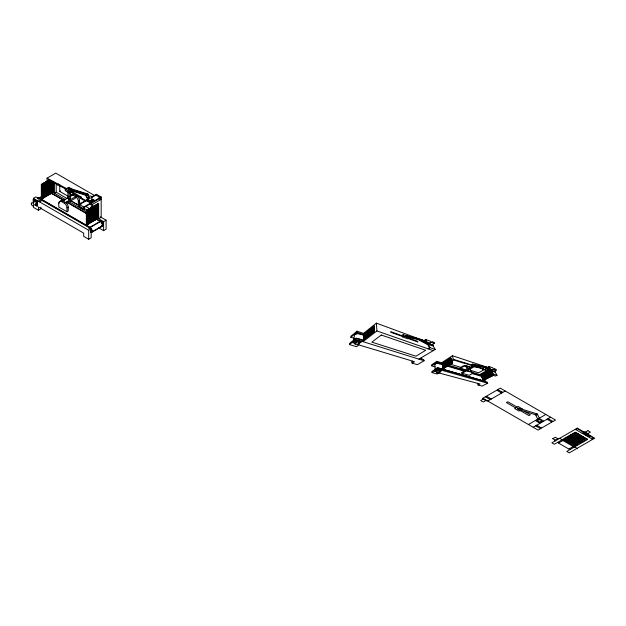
<?xml version="1.0" encoding="UTF-8"?>
<svg xmlns="http://www.w3.org/2000/svg" width="626" height="626" viewBox="0 0 626 626"><rect width="100%" height="100%" fill="white"/><g stroke="black" fill="none" stroke-linecap="round" stroke-linejoin="round"><path stroke-width="0.94" d="M363.706 339.167L363.667 339.73L374.52 331.295M363.878 336.35L363.847 336.882L374.403 328.572M363.096 340.481L363.017 341.671L376.907 330.943L376.367 323.149L419.084 338.877M376.367 323.149L363.573 333.392L363.495 334.503L374.285 325.911M358.988 343.799L361.312 341.733L355.889 340.043L352.782 342.532L354.746 343.424M90.59 200.656L89.917 200.813M359.113 342.524L358.98 343.877A1.44 0.829 0 0 1 358.69 344.323L357.399 344.746M69.502 189.029L69.611 188.606M68.797 188.567C70.198 190.093 68.156 189.584 69.635 189.631M88.79 197.253L88 195.633A1.002 0.579 0 0 0 86.764 195.234C87.57 194.811 86.709 194.67 87.077 195.469M87.045 195.515C86.333 196.611 87.804 195.375 86.717 195.21A1.002 0.579 0 0 0 86.075 195.946L88.047 199.999M352.735 342.813L355.889 340.043M412.753 361.179L411.673 361.82L412.096 363.119L414.49 361.703L358.917 344.926L356.624 346.702L349.472 344.582L355.881 339.441L356.061 338.173L363.103 340.403L374.528 331.522L374.317 326.78L363.933 335.52L374.34 327.273M353.964 338.243L350.842 337.265L356.859 332.312L357.008 331.209L363.573 333.392M353.682 340.067L354.457 335.113A2.465 1.424 0 0 1 354.895 334.417L357.336 333.689M349.472 344.582L349.715 343.283L356.061 338.173M350.842 337.265L351.061 336.131L357.008 331.209M494.376 368.91L494.61 369.457A3.568 2.058 0 0 0 495.487 369.982L495.581 370.021A1.229 0.712 0 0 0 496.136 370.154L496.089 369.559A3.568 2.066 0 0 0 495.221 369.043L495.127 369.004A1.244 0.72 0 0 0 494.571 368.87L492.404 369.982L492.654 370.514A3.451 1.995 0 0 0 493.523 371.03L493.617 371.069A1.205 0.696 0 0 0 494.172 371.195L496.324 370.107M68.711 188.794L69.65 188.88A1.002 0.579 0 0 0 68.304 189.146L68.304 188.543A1.002 0.579 0 0 1 69.658 188.316L87.515 193.904A1.002 0.579 0 0 1 87.914 194.686L87.914 195.281A1.002 0.579 0 0 1 86.56 195.515L68.703 189.928A1.002 0.579 0 0 1 68.304 189.146M69.611 189.428L68.711 189.388A1.002 0.579 0 0 1 68.304 188.543M68.805 189.584L69.596 188.864L87.515 194.412A1.002 0.579 0 0 1 87.914 195.281M69.635 188.911L69.658 188.316M86.764 194.858L86.865 194.107M419.749 340.121L419.889 340.419A2.614 1.51 0 0 0 420.257 340.661L427.926 344.793M429.561 343.345L432.511 341.843A2.895 1.675 0 0 1 432.965 341.984A5.196 2.997 0 0 1 434.217 342.657L434.671 343.181M374.348 327.421L363.886 336.201L374.379 328.063M374.411 328.72L363.839 337.038L363.8 337.578L374.426 329.237M374.434 329.393L363.792 337.743L363.761 338.29L374.458 329.918M374.465 330.066L363.753 338.447L363.714 339.002L374.497 330.755M405.875 335.544L403.238 334.589L402.158 335.348L402.667 336.952L407.925 338.838L409.036 338.087L408.708 337.218M402.667 336.952L403.77 336.193L409.036 338.087M405.413 335.857L406.016 335.497A0.822 0.477 0 0 1 406.352 335.552M405.452 336.068L406.055 335.857A2.794 1.612 0 0 0 406.923 336.295L422.315 340.223L421.509 340.513L406.517 336.647A2.707 1.565 0 0 1 405.585 336.185L405.405 336.005M406.587 336.671L407.064 336.342M493.624 369.317L492.74 367.791L489.078 366.554L487.615 367.376L452.434 355.701L441.58 362.798L436.799 361.351L431.658 364.794L431.705 365.85L435.015 366.805M431.705 365.85L436.901 362.399L442.238 363.996M417.135 341.71L417.683 341.358L417.972 342.015L408.34 338.556M450.931 358.127L442.206 363.792L442.277 364.277L451.041 358.596M451.072 358.737L442.292 364.418L442.363 364.903L451.19 359.214M478.342 383.511L477.654 383.871L478.107 385.029L482.083 386.101L487.67 383.253L487.13 382.11L437.441 367.908L431.979 371.437L432.034 372.626L437.183 374.012L438.756 373.026M420.257 340.661L420.727 340.356L427.527 344.026M421.509 340.513L421.947 340.208M451.221 359.355L442.386 365.044L442.457 365.537L451.33 359.833M451.362 359.973L442.48 365.686L442.551 366.187L451.479 360.466M432.034 372.626L437.551 369.09L487.67 383.253M439.788 371.852L441.361 370.584L437.48 369.496L434.812 371.202L436.588 371.946M471.941 365.052L453.349 359.324L442.574 366.327L442.645 366.836L452.027 361.225L451.51 360.607M434.835 371.468L437.504 369.755L441.393 370.85M451.667 361.249L452.183 361.867L451.667 361.249L442.668 366.985L442.738 367.493L451.815 361.891L452.332 362.524L442.832 368.158L442.762 367.642M431.181 342.336L430.625 341.35L425.782 339.542L423.99 340.685L422.3 340.035A2.598 1.502 0 0 0 421.345 339.48L406.36 335.544M451.964 362.548L442.856 368.315L442.934 368.839L452.488 363.182L451.964 362.548L452.488 363.182M442.934 368.839L452.089 363.057M430.046 343.04L427.949 342.766L428.88 344.511L432.848 345.951L433.356 345.638L432.691 344.464M428.88 344.511L429.389 344.198L433.356 345.638M463.584 362.626L463.021 362.97L453.944 360.052L452.645 360.881L451.495 360.513M418.911 359.136L435.211 349.48L430.062 347.657L428.106 348.839L429.444 347.696L425.445 340.043L424.099 340.896L426.322 341.718M435.508 363.612L436.533 363.236A2.927 1.69 0 0 1 438.145 363.197L438.544 363.268M470.259 367.337A2.05 1.182 0 0 0 469.171 366.601L465.204 365.623A4.014 2.316 0 0 0 463.67 365.803L460.188 367.65L460.345 368.174L467.301 370.287M460.345 368.174L463.843 366.32A4.046 2.332 0 0 1 465.384 366.14L469.383 367.11A2.293 1.322 0 0 1 470.079 367.439M467.004 366.366L466.12 366.891L467.403 370.561M486.003 366.969L472.661 364.082L471.761 364.614L472.38 366.116L476.245 367.36L477.153 366.836L476.801 366.053M68.829 188.637L69.588 188.676M477.153 366.836L473.287 365.592L468.334 368.456L469.649 369.34L474.195 366.703M474.352 365.169L474.813 365.075A1.761 1.017 0 0 0 475.525 365.49L486.613 367.618M468.53 368.996L473.076 366.343M461.824 373.19L465.494 371.312A4.366 2.52 0 0 1 467.106 371.116L471.253 372.079A2.05 1.182 0 0 1 472.372 372.822L472.121 372.267A2.05 1.182 0 0 0 471.026 371.523L466.91 370.553A4.327 2.496 0 0 0 465.306 370.741L461.659 372.619L461.824 373.19L469.171 375.326L471.636 373.941A2.175 1.252 0 0 0 472.403 372.83M420.156 358.401L423.567 359.48L424.115 360.764L417.346 364.676L412.096 363.119M474.43 365.302L474.414 365.287A1.714 0.986 0 0 0 475.189 365.733L475.682 365.537M50.565 180.374L48.241 181.72L47.067 181.047L47.067 178.16L55.777 173.136L94.44 195.453M41.339 184.357L42.873 183.927L42.873 198.285L41.739 198.935L41.339 198.708L41.339 184.357L42.873 183.927M42.803 183.512L44.336 183.089L44.336 197.44L43.202 198.09L42.803 197.863L42.803 183.512L44.336 183.089M44.266 182.667L45.8 182.244L44.266 182.667L44.266 197.018L44.665 197.245L45.8 196.595L45.729 181.822L47.263 181.399L45.729 181.822M33.421 202.84L33.421 198.332L35.925 196.893L91.193 228.803L91.193 237.817L88.696 239.257L83.696 236.378L83.696 233.13L38.421 206.995L38.421 210.234L33.421 207.347L33.421 205.547M47.067 178.16L66.763 188.708M48.327 194.67L47.193 195.328L48.726 194.905L48.327 194.67L48.241 179.701L66.763 189.576M33.248 202.206L33.248 199.608L33.796 199.295L37.544 201.455L37.544 205.79L37.004 206.103L34.751 204.804M37.357 198.059A3.099 1.792 60 0 1 39.195 197.972L41.582 196.595M37.818 198.129A2.747 1.588 60 0 1 39.195 198.262L41.582 196.885M41.339 198.708L42.873 198.285M42.803 197.863L44.336 197.44M44.266 197.018L45.8 196.595M47.263 195.75L45.729 196.173L47.263 195.75L47.193 180.977L47.592 181.204L47.592 195.555M50.19 194.06L48.656 194.483L50.19 194.06L50.19 180.664M50.119 180.241L50.119 193.637L51.254 192.98L51.254 181.501M51.582 181.313L51.582 192.792L53.116 192.37L53.116 181.845M33.248 199.608L37.004 201.768L37.544 201.455M50.119 193.637L51.653 193.215L51.653 180.773M51.582 192.792L53.116 192.37M38.358 201.189L40.862 199.741M39.532 201.862L42.028 200.414M67.17 198.575L56.199 192.237L54.446 193.246L54.446 182.862M59.775 184.834L59.775 191.423L60.526 190.985M65.245 189.295L68.743 187.276L73.117 189.795L69.619 191.814L65.245 189.295L65.245 190.672L69.619 193.199L73.117 191.18M38.421 210.234L40.925 208.794L40.925 207.175M60.088 201.893A3.85 2.222 60 0 1 62.764 200.868L65.503 202.448A3.85 2.222 60 0 1 68.226 207.159L68.226 211.032L66.974 211.752L58.789 207.026L58.789 203.16L59.415 202.801M58.789 203.16A3.85 2.222 60 0 1 61.512 201.588L68.649 197.464M70.339 196.494L74.111 194.318L76.849 195.899A3.85 2.222 60 0 1 79.572 200.61L79.572 204.483M67.937 191.892L67.937 198.732L69.204 199.459L70.425 198.755L70.425 191.916M61.512 201.588L64.259 203.168L76.849 195.899M66.348 203.411L75.605 198.066L75.605 196.619L72.859 195.038A3.85 2.222 60 0 0 70.441 195.343M80.253 197.315L80.965 196.908L80.965 197.777L80.253 198.184L80.253 197.315L85.95 200.61M66.974 211.752L66.974 207.887L68.226 207.159M70.135 200.476L78.32 205.203L78.32 201.337L79.572 200.61M79.009 204.319L84.252 207.347L84.252 209.107L83.751 209.389L79.009 206.65L79.009 204.319L88.962 198.575M91.443 197.135L96.42 194.263L101.169 197.002L101.169 217.339L98.665 218.779L98.665 203.669L92.46 207.253L91.294 206.58L91.294 204.553L89.714 203.646M86.897 200.343L79.51 204.608L79.51 206.361L79.009 206.65M91.819 197.495L95.919 195.132L100.669 197.871L100.669 199.624L98.298 198.254M86.451 200.656L90.199 202.816L93.947 200.656L93.947 200.03L90.199 202.19L86.451 200.03L86.451 200.656L88.696 199.358M101.169 197.002L83.751 207.057L83.751 209.389M84.252 207.347L100.669 197.871M90.833 203.427L92.46 204.366L101.169 199.342L98.798 197.972M86.333 210.328L87.867 209.906L87.867 224.257L86.732 224.914L86.333 224.679L86.333 210.328L87.867 209.906M87.796 209.483L89.33 209.061L89.33 223.412L88.196 224.069L87.796 223.834L87.796 209.483L89.33 209.061M89.26 208.638L90.793 208.215L90.793 222.566L89.659 223.224L89.26 222.989L89.26 208.638L90.793 208.215M90.723 207.793L92.257 207.37L90.723 207.793L90.723 222.152L91.122 222.379L92.257 221.721L92.186 206.948L93.72 206.525M93.72 220.876L92.186 221.307L93.72 220.876L93.65 206.103L94.784 205.453L95.183 205.68L95.183 220.031L93.65 220.462L95.183 220.031M95.113 205.258L96.647 204.835L96.647 219.194L95.512 219.843L95.113 219.616L95.113 205.258L95.512 205.492L95.512 219.843M96.576 204.412L98.11 203.99L98.11 218.349L96.975 218.998L96.576 218.771L96.576 204.412L96.975 204.647L96.975 218.998M86.333 224.679L87.867 224.257M87.796 223.834L89.33 223.412M89.26 222.989L90.793 222.566M90.723 222.152L92.257 221.721M95.113 219.616L96.647 219.194M96.576 218.771L98.11 218.349M39.195 197.972L89.964 227.293L100.34 221.299A3.099 1.792 60 0 1 102.531 224.984A3.099 1.792 60 0 1 100.536 226.471M39.195 198.262L89.964 227.582L100.34 221.588A2.747 1.588 60 0 1 102.265 224.632A2.747 1.588 60 0 1 100.872 226.299M33.421 198.332L88.696 230.243L91.193 228.803M97.499 218.106L103.611 221.635L106.107 220.188L106.107 229.21L103.611 230.65L98.611 227.762M91.146 232.309L102.734 225.618M91.513 232.504L101.889 226.518M485.643 396.931L486.66 396.344M497.036 390.358L498.053 389.763M483.209 398.418L482.662 398.731L486.418 400.89L486.958 400.577M483.28 399.083L480.713 400.562L483.233 402.017L485.799 400.538M489.524 399.177L490.549 398.582M500.917 392.596L501.942 392.009M487.771 401.047L505.19 391M520.691 410.1L519.032 411.063L514.658 408.535L518.156 406.517L522.53 409.044L522.17 409.248M528.422 424.514L545.833 414.459M533.164 427.261L550.583 417.206M536.419 426.243L537.437 425.657M547.813 419.67L548.83 419.076M540.301 428.489L541.326 427.902M551.694 421.908L552.711 421.321M552.789 438.693L555.309 437.238L557.876 438.716M575.763 429.592L577.282 428.716L593.698 438.192L592.18 439.069M575.74 432.464L563.314 439.648L564.441 440.297L576.875 433.122M562.86 440.532L558.494 443.052L568.854 449.045L573.236 446.518L562.868 440.524M577.203 433.309L564.777 440.493L565.904 441.142L578.338 433.967M578.667 434.154L566.24 441.33L567.367 441.987L579.801 434.812M582.219 433.325L583.416 432.629L589.817 436.392M584.175 432.12L584.723 431.807L588.471 433.967L587.924 434.28M580.13 435L567.704 442.175L568.831 442.832L581.264 435.657M585.333 432.159L587.9 430.68M584.465 433.302L583.948 433.599L589.301 436.69L589.911 436.447M584.308 433.81L585.271 433.325M581.593 435.845L569.167 443.02L570.294 443.678L582.728 436.502M585.271 434.366L585.787 434.068M587.861 433.615L590.42 432.136L587.9 430.68M583.056 436.69L570.63 443.865L571.757 444.523L584.191 437.347M585.717 435.344L586.343 434.984M584.52 437.535L572.094 444.71L573.22 445.368L585.654 438.192M585.983 438.38L573.557 445.555L574.684 446.213L587.118 439.037M476.707 367.094L491.355 371.578M482.763 369.043L483.468 369.035M475.29 365.764L486.472 367.603M484.07 369.723L478.538 372.791L470.603 370.365M472.145 372.321L479.61 374.575L486.856 370.615M487.912 370.96L479.923 375.303L479.61 374.575M492.858 369.731L491.058 369.496L491.95 371.101L494.931 372.063L495.346 371.844L494.806 370.921M480.831 375.577L488.859 371.257M489.563 371.484L481.292 375.952L481.073 375.475M489.767 371.547L481.355 376.093L481.566 376.57L490.048 372.008M491.95 371.101L495.346 371.844M490.119 372.149L481.629 376.711L481.848 377.204L490.377 372.626M490.455 372.767L481.91 377.345L482.13 377.838L491.05 373.073M489.806 371.562L490.526 372.908L491.731 372.267M491.183 373.19L482.192 377.979L482.419 378.472L491.762 373.777L491.183 373.19L491.449 373.683M492.067 372.869L490.526 372.908M491.52 373.824L482.482 378.62L482.709 379.121L491.793 374.317L491.52 373.824L492.059 374.332M491.621 374.864L493.202 374.027L497.052 375.248L495.471 376.062L491.496 374.63M492.067 374.997L482.998 379.779L482.771 379.27L492.685 374.004L488.828 366.961L487.724 367.572L489.485 368.158M492.216 375.115L483.069 379.927L483.295 380.436L492.811 375.717L492.216 375.115L492.811 375.717M483.295 380.436L492.49 375.616M478.107 385.029L480.095 383.996L438.99 372.979A2.121 1.221 0 0 1 437.59 373.026M69.431 188.966L68.985 188.982M407.072 336.154L406.939 336.146A1.166 0.673 0 0 1 406.344 335.841L406.595 335.692A1.166 0.673 0 0 1 407.158 335.998L407.017 336.099M421.29 339.597L421.431 339.613A1.111 0.642 0 0 1 421.963 339.902L421.987 339.934M421.932 339.996L421.807 339.981A1.111 0.642 0 0 1 421.275 339.683L421.275 339.683M356.468 341.428L355.185 341.851A1.44 0.829 0 0 0 354.903 342.273L354.715 343.627A1.44 0.829 0 0 1 354.997 343.204L356.296 342.774M475.197 364.974L475.737 365.255M475.666 365.326L475.157 365.075M442.332 364.653L438.294 363.503A3.326 1.917 0 0 0 436.463 363.55L435.297 363.98A1.745 1.009 0 0 0 434.835 364.668L435.203 369.309M447.645 366.233L464.156 371.163L464.289 371.766M472.153 373.55L481.457 376.32M448.31 365.819L464.985 370.827M472.38 373.041L481.167 375.678M449.053 365.349L466.347 370.576M450.751 364.277L460.713 367.329M355.85 340.325L361.288 342.015M87.914 194.686A1.002 0.579 0 0 1 86.56 194.913L68.703 189.334L68.703 189.928M355.881 339.441L424.115 360.764M363.307 340.239L359.074 338.901A4.319 2.496 0 0 0 357.438 338.611M482.904 369.348L491.676 372.165M463.318 362.79L472.184 365.639M477.106 366.726L483.319 368.73M363.941 335.411L359.598 333.987A4.053 2.34 0 0 0 357.336 333.689M356.859 332.312L363.988 334.66M376.907 330.943L433.262 350.638M402.307 335.818L390.726 331.655L390.867 332.296L402.51 336.475M408.888 338.189L417.683 341.358M486.457 367.736L490.416 369.864M490.8 370.561L485.127 367.931L491.12 371.148M421.94 340.474L427.135 343.275M584.598 433.184L585.06 433.45M585.615 433.771L590.052 436.338M584.301 433.928L584.801 434.209M575.263 429.303L592.681 439.358M502.686 392.439L497.748 389.583L500.252 388.143L555.52 420.054L553.024 421.501L548.079 418.645M501.669 393.026L496.794 390.217L486.41 396.195L491.3 399.02M547.061 419.232L551.936 422.049L541.568 428.043L536.685 425.226M570.99 434.655L571.468 434.937M582.845 441.502L583.409 441.823M568.275 436.228L568.752 436.502M580.122 443.075L580.685 443.396M517.115 407.119L507.819 401.751L506.403 402.565L515.699 407.941M524.173 411.196L530.378 414.772L528.962 415.594L520.073 410.46M564.918 438.161L565.395 438.435M576.773 445.008L577.336 445.329M559.675 438.302L562.171 439.749M574.59 446.917L577.094 448.357M559.034 438.677L558.486 438.364L554.738 440.524L555.285 440.845M561.6 440.078L562.617 440.673M572.993 446.659L574.011 447.246M490.275 399.607L485.338 396.751L482.834 398.199L538.11 430.109L540.606 428.669L535.668 425.813M552.789 438.693L555.348 440.172M557.711 442.324L558.736 442.911M569.104 448.905L570.13 449.491M91.701 198.732L93.947 200.03M91.701 199.358L93.947 200.656M71.771 191.603L80.965 196.908M70.941 191.986L80.128 197.292M80.253 198.184L85.77 201.369M93.65 206.103L94.049 206.337L94.049 220.688M92.186 206.948L92.585 207.183L92.585 221.534M59.775 191.423L68.962 196.72M78.978 202.503L81.482 203.951M85.652 206.361L89.823 208.771M100.246 216.807L106.107 220.188M70.55 200.523L78.986 205.398M84.056 208.325L87.429 210.273M79.51 206.361L84.252 209.107M52.521 192.143L65.088 199.389M68.437 201.329L86.858 211.964M51.152 192.902L64.634 200.688M67.013 202.065L86.85 213.513M97.163 219.468L100.34 221.299M51.152 193.191L63.844 200.523M67.013 202.355L86.85 213.802M97.163 219.757L100.34 221.588M35.299 204.491L37.544 205.79M485.948 367.204L486.457 367.337L485.979 367.086A1.056 0.61 0 0 1 486.762 367.501M495.15 371.954L497.052 375.248M433.122 345.779L435.211 349.48M491.465 369.27L492.365 370.874M489.078 366.554L493.202 374.027M428.45 342.453L429.389 344.198M425.782 339.542L430.062 347.657M537.413 414.216L539.354 418.199M535.598 414.764L537.734 419.138M86.075 195.946L86.075 195.351A1.002 0.579 0 0 1 86.764 194.639A1.002 0.579 0 0 1 88 195.038L88.79 196.658M86.075 195.351L88.047 199.397M484.806 379.904L485.62 381.672A1.377 0.798 0 0 0 484.915 381.273L439.468 368.245A3.302 1.901 0 0 0 437.957 368.065M472.661 364.082L473.287 365.592M421.204 357.782L421.658 358.878M469.179 366.586L469.61 367.712M470.118 369.066L471.253 372.079M466.816 365.842L468.788 371.335M431.94 341.999L432.48 342.547A5.36 3.099 0 0 0 433.521 343.103A2.856 1.651 0 0 0 434.092 343.291L434.624 343.283L431.674 344.769A2.754 1.588 0 0 1 431.103 344.582A5.125 2.958 0 0 1 430.07 344.034L429.53 343.471M403.238 334.589L403.77 336.193M462.52 366.241L462.692 366.766M452.434 355.701L453.349 359.324M451.628 361.1L450.877 357.892L441.721 363.847L441.58 362.798M451.815 361.891L451.933 362.399M439.702 371.093L439.843 372.337A1.056 0.61 0 0 1 439.358 372.846M436.799 361.351L436.901 362.399M437.441 367.908L437.551 369.09M103.611 221.635L103.611 230.65M97.711 203.763L97.711 218.114M96.248 204.608L96.248 218.959M94.784 205.453L94.784 219.804M93.321 206.298L93.321 220.649M92.46 204.366L92.46 207.253M91.858 207.143L91.858 221.494M91.122 208.028L91.122 222.379M90.394 207.988L90.394 222.34M90.199 202.19L90.199 202.816M89.659 208.873L89.659 223.224M88.931 208.834L88.931 223.185M88.696 230.243L88.696 239.257M88.196 209.718L88.196 224.069M88 195.038L88 195.633M87.515 193.904L87.515 194.498M87.468 209.679L87.468 224.03M86.732 210.563L86.732 224.914M86.56 194.913L86.56 195.515M69.619 191.814L69.619 193.199M69.204 192.62L69.204 199.459M58.406 183.887L58.406 184.756M57.702 184.294L57.702 185.163M56.199 183.676L56.199 192.237M53.28 182.182L53.28 192.573M52.717 181.61L52.717 192.135M51.981 181.54L51.981 193.027M50.518 180.476L50.518 193.872M49.79 180.429L49.79 193.825M49.055 180.358L49.055 194.709M48.656 180.131L48.726 194.905M46.864 181.164L46.864 195.515M46.128 182.049L46.128 196.4M45.401 182.01L45.401 196.361M44.665 182.894L44.665 197.245M43.937 182.855L43.937 197.206M43.202 183.739L43.202 198.09M42.474 183.7L42.474 198.051M41.739 184.584L41.739 198.935M37.004 201.768L37.004 206.103M33.796 199.295L33.796 201.893M439.898 372.329A1.221 0.704 0 0 0 438.889 371.797A2.113 1.221 0 0 0 437.48 371.813L436.917 372.032A1.009 0.587 0 0 0 436.619 372.447L436.525 371.202A1.009 0.587 0 0 1 436.807 370.795L437.363 370.569A2.081 1.197 0 0 1 438.763 370.529A1.213 0.704 0 0 1 439.749 371.085M485.142 367.916A1.487 0.861 0 0 1 484.673 367.556M485.189 381.547A1.362 0.782 0 0 0 484.743 381.359L439.295 368.362A2.778 1.604 0 0 0 438.513 368.221M435.062 369.293A2.308 1.33 0 0 1 437.12 368.205M435.477 369.129A1.995 1.15 0 0 1 436.799 368.362M435.109 364.113A1.581 0.916 0 0 1 435.516 363.62M438.536 363.283A1.909 1.103 0 0 1 439.616 363.831M437.597 372.994A1.221 0.704 0 0 1 436.58 372.454M355.106 334.268A2.23 1.291 0 0 1 355.302 334.073L357.454 333.423A3.568 2.058 0 0 1 359.449 333.689M359.449 333.689A3.107 1.792 0 0 1 360.584 334.307M420.735 358.401A2.128 1.229 0 0 1 421.58 358.847M356.358 342.892A2.113 1.221 0 0 1 359.105 343.862M357.329 344.621A2.105 1.221 0 0 1 354.582 343.635M353.635 340.067A2.747 1.581 0 0 1 355.263 338.846M356.53 341.538A2.089 1.205 0 0 1 359.238 342.516M64.259 203.168A3.85 2.222 60 0 1 66.974 207.887M71.497 195.085A3.85 2.222 60 0 1 74.111 194.318M75.605 196.619A3.85 2.222 60 0 1 78.32 201.337M69.768 198.356A0.9 0.516 0 0 1 69.83 199.099A0.9 0.516 0 0 1 68.531 199.099A0.9 0.516 0 0 1 68.594 198.356M91.67 199.444A1.784 1.033 0 0 1 91.38 200.797A1.784 1.033 0 0 1 89.017 200.797A1.784 1.033 0 0 1 88.728 199.444M91.568 199.991A1.784 1.033 0 0 1 91.419 201.408A1.784 1.033 0 0 1 88.97 201.408A1.784 1.033 0 0 1 88.829 199.991M33.867 201.995A1.784 1.033 60 0 1 35.166 201.415A1.784 1.033 60 0 1 36.386 203.536A1.784 1.033 60 0 1 35.236 204.373M34.414 201.948A1.784 1.033 60 0 1 35.713 201.11A1.784 1.033 60 0 1 36.918 203.489A1.784 1.033 60 0 1 35.322 203.74M37.638 198.63A2.747 1.588 60 0 1 38.702 199.248M51.645 192.667A2.747 1.588 60 0 1 52.451 194.389M99.636 221.221A2.747 1.588 60 0 1 102.922 222.809A2.747 1.588 60 0 1 101.717 225.65M88.415 227.95A2.747 1.588 60 0 1 89.479 228.56M90.574 230.125A2.747 1.588 60 0 1 90.574 232.575M89.964 227.293A3.099 1.792 60 0 1 92.069 230.313A3.099 1.792 60 0 1 91.169 232.629M89.964 227.582A2.747 1.588 60 0 1 91.826 230.258A2.747 1.588 60 0 1 91.028 232.309M364.003 334.339L363.972 334.847L374.293 326.146L364.003 334.339M518.125 408.762L519.071 408.794L518.132 408.731M535.973 414.342L536.92 414.404L535.997 414.287M381.304 335.035L371.805 342.132L415.985 356.186L425.719 350.278L381.304 335.035M539.612 418.692L535.864 420.852L539.612 423.019L543.36 420.852L539.612 418.692M577.282 428.137L551.866 442.817L554.37 444.257L575.263 432.19L587.681 439.358L566.78 451.424L569.284 452.864L594.7 438.192L577.282 428.137M536.928 413.864L519.071 408.285A1.002 0.579 0 0 0 517.718 408.512A1.002 0.579 0 0 0 518.117 409.302L535.973 414.882A1.002 0.579 0 0 0 537.327 414.655A1.002 0.579 0 0 0 536.928 413.864M538.72 421.744A1.784 1.033 0 0 0 541.396 420.852A1.784 1.033 0 0 0 538.72 419.96A1.784 1.033 0 0 0 538.72 421.744M89.15 197.902A1.784 1.033 0 0 0 91.975 197.174A1.784 1.033 0 0 0 89.471 196.126A1.784 1.033 0 0 0 89.15 197.902M31.316 203.841A1.784 1.033 60 0 0 33.358 205.923A1.784 1.033 60 0 0 33.014 203.231A1.784 1.033 60 0 0 31.316 203.841"/></g></svg>
